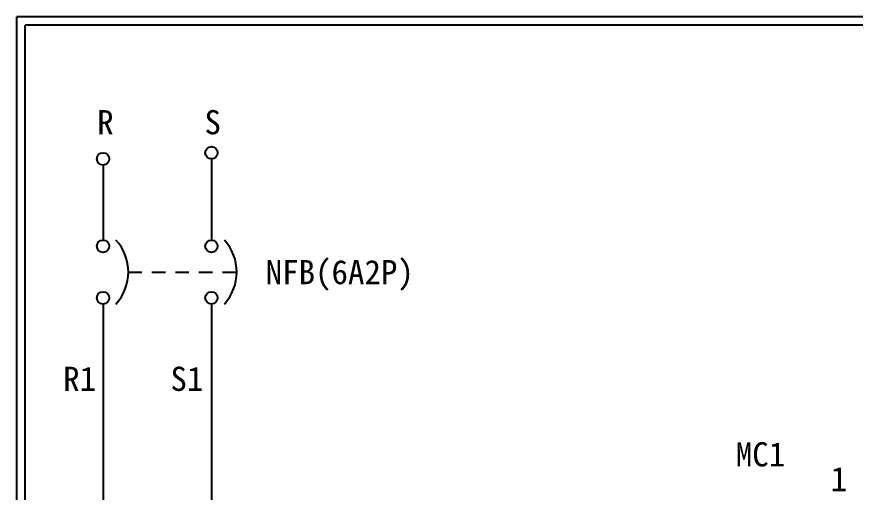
# Model space of a CAD drawing. Extents: x 325 to 612, y 3 to 207.
# Drawn here: x 325.3 to 450, y 136.2 to 207 of the extents above; entities that cross this region are included whole.
import ezdxf

# ---------------------------------------------------------------- set-up
doc = ezdxf.new("R2010")
doc.units = 0
doc.linetypes.add('HIDDEN9', pattern=[3.5, 2, -1.5])
doc.layers.add('圖框層', color=7, linetype='CONTINUOUS')
doc.layers.add('標尺寸層', color=3, linetype='CONTINUOUS')
doc.styles.add('STSL', font='kaiu.ttf')

msp = doc.modelspace()

# ---------------------------------------------------------------- linework, layer by layer
at = {"layer": '圖框層', "color": 7}
for p, q in [((612.32, 206.97), (325.32, 206.97)), ((325.32, 3), (325.32, 206.97)), ((611.07, 205.72), (326.57, 205.72)), ((326.57, 4.25), (326.57, 205.72))]:
    msp.add_line(p, q, dxfattribs=at)
at = {"layer": '標尺寸層', "color": 7}
for p, q in [((338.15, 184.9), (338.15, 173.74)), ((354.27, 185.81), (354.27, 173.74)), ((338.15, 164.22), (338.15, 157.43)), ((354.27, 164.22), (354.27, 134.75)), ((338.15, 157.43), (338.15, 115.72))]:
    msp.add_line(p, q, dxfattribs=at)
at = {"layer": '標尺寸層', "color": 7, "linetype": 'HIDDEN9'}
msp.add_line((341.92, 168.98), (358.04, 168.98), dxfattribs=at)
at = {"layer": '標尺寸層', "color": 7}
for centre in [(354.27, 186.73), (338.15, 185.82), (338.15, 172.82), (354.27, 172.82), (338.15, 165.14), (354.27, 165.14)]:
    msp.add_circle(centre, 0.92, dxfattribs=at)
for centre in [(334.85, 168.98), (350.97, 168.98)]:
    msp.add_arc(centre, 7.07, 317.6536, 42.3464, dxfattribs=at)

# ---------------------------------------------------------------- texts
at = {"layer": '圖框層', "color": 4, "style": 'STSL'}
for s, p in [('R', (337.28, 189.48)), ('S', (353.24, 189.48)), ('NFB(6A2P)', (362.34, 167.17)), ('R1', (332.22, 151.29)), ('S1', (348.18, 151.29)), ('MC1', (432.26, 140.06)), ('1', (446.37, 136.37))]:
    msp.add_text(s, height=3.6, dxfattribs=at).set_placement(p)

doc.saveas('drawing.dxf')
